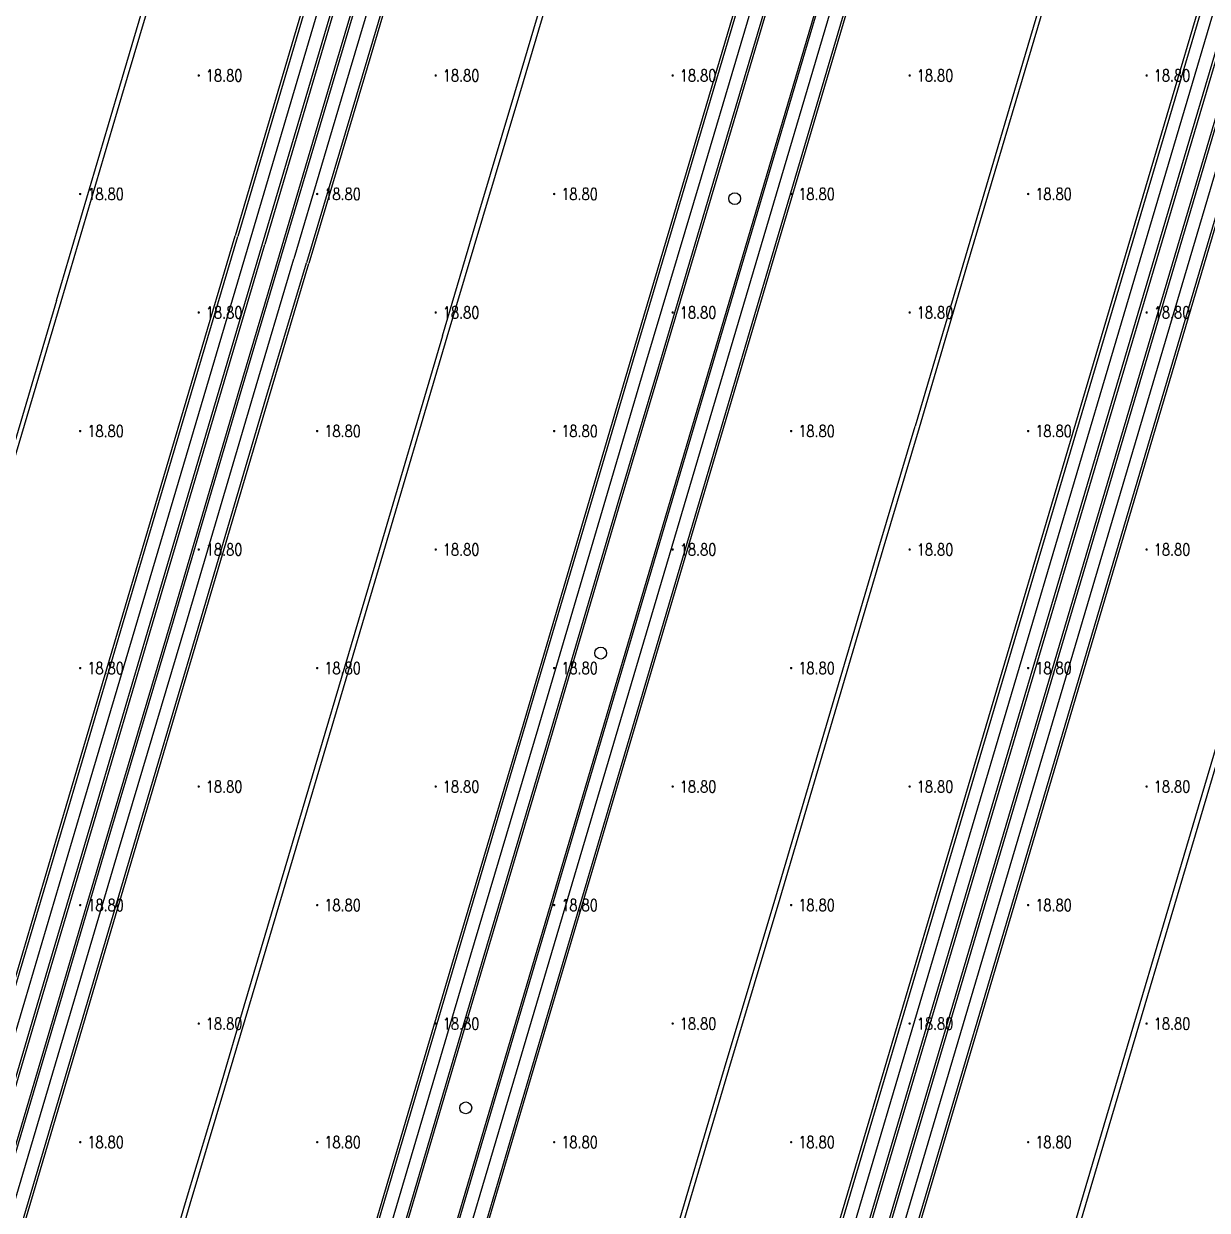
# Model space of a CAD drawing. Extents: x 404846 to 408477, y 3390929 to 3392894.
# Drawn here: x 406916.6 to 407016.5, y 3391718.6 to 3391818.7 of the extents above; entities that cross this region are included whole.
import ezdxf
from ezdxf.enums import TextEntityAlignment as Align

# ---------------------------------------------------------------- set-up
doc = ezdxf.new("R2010")
doc.units = 0
doc.header["$LTSCALE"] = 0.5
doc.layers.get('0').update_dxf_attribs({"linetype": 'CONTINUOUS'})
for name, color, linetype in [('3221', 6, 'CONTINUOUS'), ('GCD', 1, 'CONTINUOUS'), ('GXYZ', 2, 'CONTINUOUS'), ('SXSS', 5, 'CONTINUOUS'), ('ZBTZ', 3, 'CONTINUOUS')]:
    doc.layers.add(name, color=color, linetype=linetype)
doc.styles.add('HZ', font='rs.shx', dxfattribs={"width": 0.8, "bigfont": 'hztxt.shx'})
doc.linetypes.add('1161', pattern='A,0,[149,AAA.SHX,S=0.15,R=0,X=0,Y=0],-1.6', length=1.6)

# ---------------------------------------------------------------- blocks, each defined once
blk = doc.blocks.new('GC200')
at = {"linetype": 'Continuous', "const_width": 0.2, "flags": 128}
blk.add_lwpolyline([(-0.1, 0, 1), (0.1, 0, 1)], format="xyb", close=True, dxfattribs=at)
blk = doc.blocks.new('gc188')
blk.add_circle((0, 0), 1)

msp = doc.modelspace()

# ---------------------------------------------------------------- linework, layer by layer
at = {"layer": '3221', "color": 6}
for points in [[(406935.699, 3391800.484, 18.723), (406947.332, 3391839.797, 18.561), (406951.864, 3391854.938, 18.616), (406955.638, 3391867.675, 18.728), (406959.67, 3391881.284, 18.793), (406965.208, 3391899.914, 18.836), (406969.778, 3391915.381, 18.83), (406940.049, 3391924.165, 18.83), (406935.486, 3391908.723, 18.836), (406929.951, 3391890.105, 18.793), (406925.915, 3391876.482, 18.728), (406922.153, 3391863.786, 18.616), (406917.62, 3391848.64, 18.561), (406905.976, 3391809.292, 18.723)], [(406969.1, 3391790.104, 18.783), (406973.78, 3391805.818, 18.746), (406980.038, 3391826.9, 18.746), (406986.922, 3391850.073, 18.746), (406993.341, 3391871.796, 18.704), (406998.649, 3391889.604, 18.786), (407003.313, 3391905.444, 18.645), (406973.576, 3391914.201, 18.645), (406968.926, 3391898.41, 18.786), (406963.622, 3391880.615, 18.704), (406957.199, 3391858.88, 18.746), (406950.32, 3391835.725, 18.746), (406944.066, 3391814.653, 18.746), (406939.373, 3391798.897, 18.783)], [(407039.262, 3391894.784, 18.829), (407037.597, 3391889.163, 18.883), (407033.781, 3391876.277, 18.752), (407027.539, 3391855.229, 18.79), (407022.83, 3391839.298, 18.737), (407018.038, 3391823.318, 18.686), (406987.124, 3391718.945, 18.735), (406951.218, 3391597.72, 19.131), (406919.586, 3391491.035, 18.77)], [(406988.316, 3391832.128, 18.686), (406921.497, 3391606.533, 18.839), (406889.865, 3391499.848, 18.907)], [(406885.552, 3391631.213, 19.036), (406888.919, 3391642.665, 18.845), (406894.157, 3391660.3, 18.719), (406901.008, 3391683.438, 18.713), (406907.056, 3391703.86, 18.944), (406911.68, 3391719.423, 18.969), (406916.674, 3391736.263, 19.02), (406921.446, 3391752.367, 18.862), (406925.991, 3391767.727, 18.728), (406935.699, 3391800.484, 18.723)], [(406889.724, 3391631.245, 18.851), (406894.783, 3391648.386, 18.676), (406902.84, 3391675.58, 18.639), (406910.446, 3391701.231, 18.841), (406915.932, 3391719.682, 18.907), (406920.547, 3391735.263, 18.923), (406924.603, 3391748.983, 18.819), (406930.272, 3391768.067, 18.734), (406935.986, 3391787.443, 18.732), (406939.373, 3391798.897, 18.783)], [(406919.456, 3391622.47, 18.851), (406924.511, 3391639.595, 18.676), (406932.562, 3391666.771, 18.639), (406940.164, 3391692.408, 18.841), (406945.651, 3391710.863, 18.907), (406950.272, 3391726.466, 18.923), (406954.325, 3391740.174, 18.819), (406959.998, 3391759.27, 18.734), (406965.716, 3391778.663, 18.732), (406969.1, 3391790.104, 18.783)]]:
    msp.add_polyline3d(points, dxfattribs=at)
msp.add_polyline3d([(407043.117, 3391893.798, 18.887), (407018.585, 3391811.028, 18.727), (406988.042, 3391707.954, 18.781), (406975.302, 3391665.111, 18.745), (406923.401, 3391489.904, 18.729), (406953.125, 3391481.099, 18.729), (407005.022, 3391656.295, 18.745), (407017.76, 3391699.132, 18.781), (407048.307, 3391802.219, 18.727), (407072.839, 3391884.989, 18.887)], close=True, dxfattribs=at)
at = {"layer": 'SXSS', "linetype": 'Continuous', "flags": 128}
for points, elevation in [([(406919.356, 3391795.403), (406924.474, 3391812.722), (406927.976, 3391824.53), (406931.499, 3391836.388), (406934.442, 3391846.379), (406937.085, 3391855.28), (406939.481, 3391863.332), (406942.558, 3391873.735), (406945.186, 3391882.627), (406945.567, 3391882.515), (406942.939, 3391873.622), (406939.862, 3391863.219), (406937.466, 3391855.167), (406934.824, 3391846.267), (406931.88, 3391836.275), (406928.358, 3391824.417), (406924.855, 3391812.609), (406919.727, 3391795.293)], 18.68), ([(406951.926, 3391792.404), (406954.92, 3391802.484), (406958.032, 3391812.909), (406962.626, 3391828.383), (406969.007, 3391850.028), (406974.559, 3391868.799), (406975.936, 3391873.431), (406976.327, 3391873.315), (406974.95, 3391868.683), (406969.398, 3391849.912), (406963.017, 3391828.267), (406958.423, 3391812.792), (406955.311, 3391802.367), (406952.307, 3391792.291)], 18.745), ([(406992.183, 3391784.686), (406996.197, 3391798.277), (407000.347, 3391812.258), (407004.763, 3391827.173), (407008.984, 3391841.402), (407012.49, 3391853.267), (407015.028, 3391861.896), (407014.667, 3391862.002), (407012.129, 3391853.373), (407008.624, 3391841.509), (407004.403, 3391827.279), (406999.986, 3391812.365), (406995.837, 3391798.384), (406991.817, 3391784.795)], 18.759), ([(406919.356, 3391795.403), (406914.384, 3391778.601), (406909.2, 3391761.192), (406905.026, 3391747.085), (406900.525, 3391731.885), (406895.836, 3391716.085), (406891.429, 3391701.185), (406887.047, 3391686.503), (406882.651, 3391671.553), (406877.341, 3391653.676), (406871.768, 3391634.814), (406869.351, 3391626.63), (406863.858, 3391608.087), (406858.514, 3391590.039), (406852.781, 3391570.688), (406848.193, 3391555.271), (406848.586, 3391555.154), (406853.174, 3391570.571), (406858.907, 3391589.923), (406864.251, 3391607.971), (406869.744, 3391626.514), (406872.161, 3391634.698)], 18.54), ([(406919.727, 3391795.293), (406914.756, 3391778.491), (406909.571, 3391761.082), (406905.398, 3391746.975), (406900.896, 3391731.775), (406896.207, 3391715.975), (406891.8, 3391701.074), (406887.418, 3391686.393), (406883.022, 3391671.443), (406877.712, 3391653.566)], 18.675), ([(406951.926, 3391792.404), (406946.21, 3391773.073), (406938.942, 3391748.533), (406935.169, 3391735.86), (406933.156, 3391729.056), (406930.225, 3391719.253), (406926.719, 3391707.315), (406923.22, 3391695.513), (406920.226, 3391685.565), (406916.538, 3391673.099), (406910.937, 3391654.169), (406907.412, 3391642.265), (406904.147, 3391631.09)], 18.605), ([(406952.307, 3391792.291), (406946.591, 3391772.96), (406939.323, 3391748.42), (406935.549, 3391735.747), (406933.537, 3391728.943), (406930.606, 3391719.14), (406927.1, 3391707.203), (406923.6, 3391695.4), (406920.607, 3391685.451), (406916.919, 3391672.987), (406911.317, 3391654.056), (406907.793, 3391642.153), (406904.512, 3391630.982)], 18.605), ([(406956.018, 3391664.077), (406961.383, 3391682.125), (406966.31, 3391698.734), (406970.455, 3391712.747), (406975.741, 3391730.609), (406980.051, 3391745.075), (406988.764, 3391774.52), (406991.817, 3391784.795)], 18.74), ([(406956.383, 3391663.968), (406961.748, 3391682.016), (406966.675, 3391698.626), (406970.82, 3391712.639), (406976.106, 3391730.5), (406980.416, 3391744.967), (406989.129, 3391774.412), (406992.183, 3391784.686)], 18.74)]:
    msp.add_lwpolyline(points, dxfattribs=dict(at, elevation=elevation))
at = {"layer": 'SXSS', "linetype": 'Continuous', "elevation": 18.759, "flags": 128}
msp.add_lwpolyline([(407045.851, 3391852.784), (406993.447, 3391676.146), (406978.956, 3391627.236), (406948.764, 3391525.465), (406948.381, 3391525.579), (406978.573, 3391627.35), (406993.064, 3391676.26), (407045.468, 3391852.897), (407045.851, 3391852.784)], close=True, dxfattribs=at)
at = {"layer": 'ZBTZ', "linetype": '1161', "flags": 128}
for points, elevation in [([(406938.164, 3391799.257), (406942.856, 3391815.013), (406949.11, 3391836.084), (406955.989, 3391859.238), (406962.412, 3391880.975), (406967.716, 3391898.768), (406972.897, 3391916.491), (406971.556, 3391916.863), (406966.431, 3391899.552), (406960.892, 3391880.922), (406956.86, 3391867.313), (406953.086, 3391854.575), (406948.554, 3391839.434), (406936.949, 3391800.114)], 18.746), ([(406936.753, 3391800.172), (406948.375, 3391839.487), (406952.907, 3391854.628), (406956.681, 3391867.366), (406960.713, 3391880.975), (406966.251, 3391899.605), (406970.737, 3391914.787), (406968.642, 3391915.406), (406964.157, 3391900.226), (406958.618, 3391881.596), (406954.586, 3391867.987), (406950.813, 3391855.251), (406946.281, 3391840.11), (406934.648, 3391800.796)], 18.727), ([(406938.355, 3391799.2), (406943.047, 3391814.956), (406949.301, 3391836.027), (406956.18, 3391859.182), (406962.603, 3391880.918), (406967.907, 3391898.712), (406972.493, 3391914.286), (406974.608, 3391913.664), (406970.02, 3391898.086), (406964.716, 3391880.291), (406958.294, 3391858.555), (406951.415, 3391835.4), (406945.16, 3391814.328), (406940.467, 3391798.571)], 18.737), ([(407038.162, 3391894.843), (407036.57, 3391889.467), (407032.753, 3391876.581), (407026.55, 3391855.521), (407021.842, 3391839.592), (407017.051, 3391823.614), (406986.117, 3391719.243), (406950.212, 3391598.018), (406918.664, 3391491.622)], 18.813), ([(407040.255, 3391894.223), (407038.662, 3391888.848), (407034.846, 3391875.961), (407028.625, 3391854.907), (407023.916, 3391838.975), (407019.123, 3391822.992), (406987.545, 3391716.466), (406952.281, 3391597.405), (406920.733, 3391491.009)], 18.818), ([(406922.471, 3391490.507), (406974.282, 3391665.413), (406987.023, 3391708.257), (407017.566, 3391811.33), (407041.971, 3391893.674)], 18.773), ([(406924.539, 3391489.894), (406976.35, 3391664.8), (406989.09, 3391707.643), (407019.634, 3391810.717), (407044.072, 3391893.051)], 18.773), ([(406968.053, 3391790.413), (406972.723, 3391806.133), (406978.98, 3391827.214), (406985.865, 3391850.387), (406992.283, 3391872.109), (406997.607, 3391889.911)], 18.752), ([(406970.196, 3391789.812), (406974.835, 3391805.505), (406981.093, 3391826.587), (406987.977, 3391849.761), (406994.396, 3391871.482), (406999.698, 3391889.295)], 18.752), ([(406970.351, 3391789.801), (406975.02, 3391805.45), (406981.277, 3391826.532), (406988.162, 3391849.706), (406994.58, 3391871.428), (406999.893, 3391889.238)], 18.752), ([(406957.64, 3391879.053), (406954.359, 3391868.054), (406950.586, 3391855.319), (406946.054, 3391840.178), (406934.439, 3391800.858)], 18.681), ([(406964.007, 3391877.183), (406958.486, 3391858.498), (406951.607, 3391835.343), (406945.352, 3391814.271), (406940.659, 3391798.514)], 18.746), ([(406967.865, 3391790.469), (406972.521, 3391806.193), (406978.778, 3391827.275), (406985.662, 3391850.447), (406991.187, 3391869.149)], 18.746), ([(407027.16, 3391858.487), (407026.304, 3391855.594), (407021.596, 3391839.666), (407016.805, 3391823.688), (406985.897, 3391719.308), (406949.991, 3391598.084), (406918.359, 3391491.399)], 18.805), ([(406924.659, 3391489.531), (406976.559, 3391664.738), (406989.299, 3391707.581), (407019.843, 3391810.655), (407033.458, 3391856.594)], 18.759), ([(406987.126, 3391832.465), (406920.288, 3391606.891), (406888.655, 3391500.207)], 18.811), ([(406987.269, 3391832.422), (406920.443, 3391606.845), (406888.889, 3391500.426), (406891.084, 3391499.777), (406922.638, 3391606.195), (406989.402, 3391831.802)], 18.766), ([(406891.236, 3391499.818), (406922.766, 3391606.157), (406989.598, 3391831.743)], 18.776), ([(406884.327, 3391631.577), (406887.659, 3391643.038), (406892.897, 3391660.674), (406899.748, 3391683.811), (406905.796, 3391704.234), (406910.42, 3391719.797), (406915.414, 3391736.636), (406920.186, 3391752.74), (406924.731, 3391768.1), (406934.439, 3391800.858)], 18.856), ([(406884.496, 3391631.527), (406887.868, 3391642.976), (406893.106, 3391660.612), (406899.957, 3391683.749), (406906.005, 3391704.171), (406910.63, 3391719.734), (406915.623, 3391736.574), (406920.396, 3391752.678), (406924.941, 3391768.038), (406934.648, 3391800.796)], 18.856), ([(406886.636, 3391630.891), (406889.974, 3391642.354), (406895.211, 3391659.987), (406902.062, 3391683.126), (406908.11, 3391703.547), (406912.735, 3391719.11), (406917.728, 3391735.95), (406922.501, 3391752.055), (406927.046, 3391767.415), (406936.753, 3391800.172)], 18.856), ([(406886.818, 3391630.837), (406890.17, 3391642.296), (406895.407, 3391659.929), (406902.258, 3391683.068), (406908.306, 3391703.489), (406912.93, 3391719.052), (406917.924, 3391735.892), (406922.697, 3391751.997), (406927.242, 3391767.357), (406936.949, 3391800.114)], 18.856), ([(406888.52, 3391631.633), (406893.572, 3391648.744), (406901.629, 3391675.939), (406909.235, 3391701.591), (406914.721, 3391720.041), (406919.335, 3391735.622), (406923.392, 3391749.342), (406929.061, 3391768.426), (406934.774, 3391787.801), (406938.164, 3391799.257)], 18.791), ([(406888.69, 3391631.582), (406893.741, 3391648.694), (406901.798, 3391675.889), (406909.404, 3391701.541), (406914.89, 3391719.991), (406919.504, 3391735.572), (406923.561, 3391749.292), (406929.23, 3391768.376), (406934.943, 3391787.751), (406938.355, 3391799.2)], 18.791), ([(406890.793, 3391630.96), (406895.834, 3391648.075), (406903.89, 3391675.269), (406911.496, 3391700.92), (406916.982, 3391719.37), (406921.597, 3391734.952), (406925.653, 3391748.672), (406931.323, 3391767.756), (406937.036, 3391787.133), (406940.467, 3391798.571)], 18.791), ([(406891.002, 3391630.898), (406896.033, 3391648.016), (406904.09, 3391675.21), (406911.695, 3391700.86), (406917.181, 3391719.311), (406921.796, 3391734.893), (406925.853, 3391748.612), (406931.522, 3391767.697), (406937.236, 3391787.074), (406940.659, 3391798.514)], 18.791), ([(406918.242, 3391622.885), (406923.275, 3391639.961), (406931.327, 3391667.137), (406938.929, 3391692.774), (406944.416, 3391711.229), (406949.037, 3391726.832), (406953.09, 3391740.54), (406958.762, 3391759.636), (406964.48, 3391779.028), (406967.865, 3391790.469)], 18.787), ([(406884.872, 3391501.313), (406892.887, 3391528.315), (406900.617, 3391554.351), (406920.685, 3391622.106), (406925.717, 3391639.238), (406933.768, 3391666.414), (406941.37, 3391692.05), (406946.857, 3391710.505), (406951.479, 3391726.109), (406955.531, 3391739.817), (406961.204, 3391758.913), (406966.923, 3391778.307), (406970.351, 3391789.801)], 18.828), ([(406918.373, 3391622.777), (406923.464, 3391639.905), (406931.516, 3391667.081), (406939.117, 3391692.718), (406944.604, 3391711.173), (406949.226, 3391726.776), (406953.279, 3391740.484), (406958.951, 3391759.58), (406964.669, 3391778.973), (406968.053, 3391790.413)], 18.788), ([(406920.505, 3391622.159), (406925.552, 3391639.287), (406933.603, 3391666.463), (406941.204, 3391692.099), (406946.691, 3391710.554), (406951.313, 3391726.158), (406955.366, 3391739.866), (406961.039, 3391758.962), (406966.757, 3391778.356), (406970.196, 3391789.812)], 18.791)]:
    msp.add_lwpolyline(points, dxfattribs=dict(at, elevation=elevation))
at = {"layer": 'ZBTZ', "linetype": '1161', "elevation": 18.785, "flags": 128}
msp.add_lwpolyline([(406921.635, 3391488.405), (406922.173, 3391490.268), (406974.073, 3391665.475), (406986.814, 3391708.319), (407017.357, 3391811.392), (407042.397, 3391895.897), (407041.06, 3391896.292), (407038.89, 3391888.78), (407035.041, 3391875.906), (407028.839, 3391854.844), (407024.13, 3391838.911), (407019.337, 3391822.928), (406987.744, 3391716.408), (406952.479, 3391597.346), (406920.846, 3391490.662), (406920.301, 3391488.795), (406921.635, 3391488.405)], close=True, dxfattribs=at)

# ---------------------------------------------------------------- block references
at = {"layer": 'GCD', "linetype": 'Continuous'}
ref = msp.add_blockref('GC200', (406931.358, 3391814.379, 18.8), dxfattribs=dict(at, xscale=0.5, yscale=0.5, zscale=0.5))
ref.add_attrib('height', '18.80', dxfattribs={"linetype": 'Continuous', "height": 1, "style": 'HZ', "width": 0.8}).set_placement((406931.958, 3391814.379, 18.8), align=Align.MIDDLE_LEFT)
ref = msp.add_blockref('GC200', (406951.358, 3391814.379, 18.8), dxfattribs=dict(at, xscale=0.5, yscale=0.5, zscale=0.5))
ref.add_attrib('height', '18.80', dxfattribs={"linetype": 'Continuous', "height": 1, "style": 'HZ', "width": 0.8}).set_placement((406951.958, 3391814.379, 18.8), align=Align.MIDDLE_LEFT)
ref = msp.add_blockref('GC200', (406971.358, 3391814.379, 18.8), dxfattribs=dict(at, xscale=0.5, yscale=0.5, zscale=0.5))
ref.add_attrib('height', '18.80', dxfattribs={"linetype": 'Continuous', "height": 1, "style": 'HZ', "width": 0.8}).set_placement((406971.958, 3391814.379, 18.8), align=Align.MIDDLE_LEFT)
ref = msp.add_blockref('GC200', (406991.358, 3391814.379, 18.8), dxfattribs=dict(at, xscale=0.5, yscale=0.5, zscale=0.5))
ref.add_attrib('height', '18.80', dxfattribs={"linetype": 'Continuous', "height": 1, "style": 'HZ', "width": 0.8}).set_placement((406991.958, 3391814.379, 18.8), align=Align.MIDDLE_LEFT)
ref = msp.add_blockref('GC200', (407011.358, 3391814.379, 18.8), dxfattribs=dict(at, xscale=0.5, yscale=0.5, zscale=0.5))
ref.add_attrib('height', '18.80', dxfattribs={"linetype": 'Continuous', "height": 1, "style": 'HZ', "width": 0.8}).set_placement((407011.958, 3391814.379, 18.8), align=Align.MIDDLE_LEFT)
ref = msp.add_blockref('GC200', (406921.358, 3391804.379, 18.8), dxfattribs=dict(at, xscale=0.5, yscale=0.5, zscale=0.5))
ref.add_attrib('height', '18.80', dxfattribs={"linetype": 'Continuous', "height": 1, "style": 'HZ', "width": 0.8}).set_placement((406921.958, 3391804.379, 18.8), align=Align.MIDDLE_LEFT)
ref = msp.add_blockref('GC200', (406941.358, 3391804.379, 18.8), dxfattribs=dict(at, xscale=0.5, yscale=0.5, zscale=0.5))
ref.add_attrib('height', '18.80', dxfattribs={"linetype": 'Continuous', "height": 1, "style": 'HZ', "width": 0.8}).set_placement((406941.958, 3391804.379, 18.8), align=Align.MIDDLE_LEFT)
ref = msp.add_blockref('GC200', (406961.358, 3391804.379, 18.8), dxfattribs=dict(at, xscale=0.5, yscale=0.5, zscale=0.5))
ref.add_attrib('height', '18.80', dxfattribs={"linetype": 'Continuous', "height": 1, "style": 'HZ', "width": 0.8}).set_placement((406961.958, 3391804.379, 18.8), align=Align.MIDDLE_LEFT)
ref = msp.add_blockref('GC200', (406981.358, 3391804.379, 18.8), dxfattribs=dict(at, xscale=0.5, yscale=0.5, zscale=0.5))
ref.add_attrib('height', '18.80', dxfattribs={"linetype": 'Continuous', "height": 1, "style": 'HZ', "width": 0.8}).set_placement((406981.958, 3391804.379, 18.8), align=Align.MIDDLE_LEFT)
ref = msp.add_blockref('GC200', (407001.358, 3391804.379, 18.8), dxfattribs=dict(at, xscale=0.5, yscale=0.5, zscale=0.5))
ref.add_attrib('height', '18.80', dxfattribs={"linetype": 'Continuous', "height": 1, "style": 'HZ', "width": 0.8}).set_placement((407001.958, 3391804.379, 18.8), align=Align.MIDDLE_LEFT)
ref = msp.add_blockref('GC200', (406931.358, 3391794.379, 18.8), dxfattribs=dict(at, xscale=0.5, yscale=0.5, zscale=0.5))
ref.add_attrib('height', '18.80', dxfattribs={"linetype": 'Continuous', "height": 1, "style": 'HZ', "width": 0.8}).set_placement((406931.958, 3391794.379, 18.8), align=Align.MIDDLE_LEFT)
ref = msp.add_blockref('GC200', (406951.358, 3391794.379, 18.8), dxfattribs=dict(at, xscale=0.5, yscale=0.5, zscale=0.5))
ref.add_attrib('height', '18.80', dxfattribs={"linetype": 'Continuous', "height": 1, "style": 'HZ', "width": 0.8}).set_placement((406951.958, 3391794.379, 18.8), align=Align.MIDDLE_LEFT)
ref = msp.add_blockref('GC200', (406971.358, 3391794.379, 18.8), dxfattribs=dict(at, xscale=0.5, yscale=0.5, zscale=0.5))
ref.add_attrib('height', '18.80', dxfattribs={"linetype": 'Continuous', "height": 1, "style": 'HZ', "width": 0.8}).set_placement((406971.958, 3391794.379, 18.8), align=Align.MIDDLE_LEFT)
ref = msp.add_blockref('GC200', (406991.358, 3391794.379, 18.8), dxfattribs=dict(at, xscale=0.5, yscale=0.5, zscale=0.5))
ref.add_attrib('height', '18.80', dxfattribs={"linetype": 'Continuous', "height": 1, "style": 'HZ', "width": 0.8}).set_placement((406991.958, 3391794.379, 18.8), align=Align.MIDDLE_LEFT)
ref = msp.add_blockref('GC200', (407011.358, 3391794.379, 18.8), dxfattribs=dict(at, xscale=0.5, yscale=0.5, zscale=0.5))
ref.add_attrib('height', '18.80', dxfattribs={"linetype": 'Continuous', "height": 1, "style": 'HZ', "width": 0.8}).set_placement((407011.958, 3391794.379, 18.8), align=Align.MIDDLE_LEFT)
ref = msp.add_blockref('GC200', (406921.358, 3391784.379, 18.8), dxfattribs=dict(at, xscale=0.5, yscale=0.5, zscale=0.5))
ref.add_attrib('height', '18.80', dxfattribs={"linetype": 'Continuous', "height": 1, "style": 'HZ', "width": 0.8}).set_placement((406921.958, 3391784.379, 18.8), align=Align.MIDDLE_LEFT)
ref = msp.add_blockref('GC200', (406941.358, 3391784.379, 18.8), dxfattribs=dict(at, xscale=0.5, yscale=0.5, zscale=0.5))
ref.add_attrib('height', '18.80', dxfattribs={"linetype": 'Continuous', "height": 1, "style": 'HZ', "width": 0.8}).set_placement((406941.958, 3391784.379, 18.8), align=Align.MIDDLE_LEFT)
ref = msp.add_blockref('GC200', (406961.358, 3391784.379, 18.8), dxfattribs=dict(at, xscale=0.5, yscale=0.5, zscale=0.5))
ref.add_attrib('height', '18.80', dxfattribs={"linetype": 'Continuous', "height": 1, "style": 'HZ', "width": 0.8}).set_placement((406961.958, 3391784.379, 18.8), align=Align.MIDDLE_LEFT)
ref = msp.add_blockref('GC200', (406981.358, 3391784.379, 18.8), dxfattribs=dict(at, xscale=0.5, yscale=0.5, zscale=0.5))
ref.add_attrib('height', '18.80', dxfattribs={"linetype": 'Continuous', "height": 1, "style": 'HZ', "width": 0.8}).set_placement((406981.958, 3391784.379, 18.8), align=Align.MIDDLE_LEFT)
ref = msp.add_blockref('GC200', (407001.358, 3391784.379, 18.8), dxfattribs=dict(at, xscale=0.5, yscale=0.5, zscale=0.5))
ref.add_attrib('height', '18.80', dxfattribs={"linetype": 'Continuous', "height": 1, "style": 'HZ', "width": 0.8}).set_placement((407001.958, 3391784.379, 18.8), align=Align.MIDDLE_LEFT)
ref = msp.add_blockref('GC200', (406931.358, 3391774.379, 18.8), dxfattribs=dict(at, xscale=0.5, yscale=0.5, zscale=0.5))
ref.add_attrib('height', '18.80', dxfattribs={"linetype": 'Continuous', "height": 1, "style": 'HZ', "width": 0.8}).set_placement((406931.958, 3391774.379, 18.8), align=Align.MIDDLE_LEFT)
ref = msp.add_blockref('GC200', (406951.358, 3391774.379, 18.8), dxfattribs=dict(at, xscale=0.5, yscale=0.5, zscale=0.5))
ref.add_attrib('height', '18.80', dxfattribs={"linetype": 'Continuous', "height": 1, "style": 'HZ', "width": 0.8}).set_placement((406951.958, 3391774.379, 18.8), align=Align.MIDDLE_LEFT)
ref = msp.add_blockref('GC200', (406971.358, 3391774.379, 18.8), dxfattribs=dict(at, xscale=0.5, yscale=0.5, zscale=0.5))
ref.add_attrib('height', '18.80', dxfattribs={"linetype": 'Continuous', "height": 1, "style": 'HZ', "width": 0.8}).set_placement((406971.958, 3391774.379, 18.8), align=Align.MIDDLE_LEFT)
ref = msp.add_blockref('GC200', (406991.358, 3391774.379, 18.8), dxfattribs=dict(at, xscale=0.5, yscale=0.5, zscale=0.5))
ref.add_attrib('height', '18.80', dxfattribs={"linetype": 'Continuous', "height": 1, "style": 'HZ', "width": 0.8}).set_placement((406991.958, 3391774.379, 18.8), align=Align.MIDDLE_LEFT)
ref = msp.add_blockref('GC200', (407011.358, 3391774.379, 18.8), dxfattribs=dict(at, xscale=0.5, yscale=0.5, zscale=0.5))
ref.add_attrib('height', '18.80', dxfattribs={"linetype": 'Continuous', "height": 1, "style": 'HZ', "width": 0.8}).set_placement((407011.958, 3391774.379, 18.8), align=Align.MIDDLE_LEFT)
ref = msp.add_blockref('GC200', (406921.358, 3391764.379, 18.8), dxfattribs=dict(at, xscale=0.5, yscale=0.5, zscale=0.5))
ref.add_attrib('height', '18.80', dxfattribs={"linetype": 'Continuous', "height": 1, "style": 'HZ', "width": 0.8}).set_placement((406921.958, 3391764.379, 18.8), align=Align.MIDDLE_LEFT)
ref = msp.add_blockref('GC200', (406941.358, 3391764.379, 18.8), dxfattribs=dict(at, xscale=0.5, yscale=0.5, zscale=0.5))
ref.add_attrib('height', '18.80', dxfattribs={"linetype": 'Continuous', "height": 1, "style": 'HZ', "width": 0.8}).set_placement((406941.958, 3391764.379, 18.8), align=Align.MIDDLE_LEFT)
ref = msp.add_blockref('GC200', (406961.358, 3391764.379, 18.8), dxfattribs=dict(at, xscale=0.5, yscale=0.5, zscale=0.5))
ref.add_attrib('height', '18.80', dxfattribs={"linetype": 'Continuous', "height": 1, "style": 'HZ', "width": 0.8}).set_placement((406961.958, 3391764.379, 18.8), align=Align.MIDDLE_LEFT)
ref = msp.add_blockref('GC200', (406981.358, 3391764.379, 18.8), dxfattribs=dict(at, xscale=0.5, yscale=0.5, zscale=0.5))
ref.add_attrib('height', '18.80', dxfattribs={"linetype": 'Continuous', "height": 1, "style": 'HZ', "width": 0.8}).set_placement((406981.958, 3391764.379, 18.8), align=Align.MIDDLE_LEFT)
ref = msp.add_blockref('GC200', (407001.358, 3391764.379, 18.8), dxfattribs=dict(at, xscale=0.5, yscale=0.5, zscale=0.5))
ref.add_attrib('height', '18.80', dxfattribs={"linetype": 'Continuous', "height": 1, "style": 'HZ', "width": 0.8}).set_placement((407001.958, 3391764.379, 18.8), align=Align.MIDDLE_LEFT)
ref = msp.add_blockref('GC200', (406931.358, 3391754.379, 18.8), dxfattribs=dict(at, xscale=0.5, yscale=0.5, zscale=0.5))
ref.add_attrib('height', '18.80', dxfattribs={"linetype": 'Continuous', "height": 1, "style": 'HZ', "width": 0.8}).set_placement((406931.958, 3391754.379, 18.8), align=Align.MIDDLE_LEFT)
ref = msp.add_blockref('GC200', (406951.358, 3391754.379, 18.8), dxfattribs=dict(at, xscale=0.5, yscale=0.5, zscale=0.5))
ref.add_attrib('height', '18.80', dxfattribs={"linetype": 'Continuous', "height": 1, "style": 'HZ', "width": 0.8}).set_placement((406951.958, 3391754.379, 18.8), align=Align.MIDDLE_LEFT)
ref = msp.add_blockref('GC200', (406971.358, 3391754.379, 18.8), dxfattribs=dict(at, xscale=0.5, yscale=0.5, zscale=0.5))
ref.add_attrib('height', '18.80', dxfattribs={"linetype": 'Continuous', "height": 1, "style": 'HZ', "width": 0.8}).set_placement((406971.958, 3391754.379, 18.8), align=Align.MIDDLE_LEFT)
ref = msp.add_blockref('GC200', (406991.358, 3391754.379, 18.8), dxfattribs=dict(at, xscale=0.5, yscale=0.5, zscale=0.5))
ref.add_attrib('height', '18.80', dxfattribs={"linetype": 'Continuous', "height": 1, "style": 'HZ', "width": 0.8}).set_placement((406991.958, 3391754.379, 18.8), align=Align.MIDDLE_LEFT)
ref = msp.add_blockref('GC200', (407011.358, 3391754.379, 18.8), dxfattribs=dict(at, xscale=0.5, yscale=0.5, zscale=0.5))
ref.add_attrib('height', '18.80', dxfattribs={"linetype": 'Continuous', "height": 1, "style": 'HZ', "width": 0.8}).set_placement((407011.958, 3391754.379, 18.8), align=Align.MIDDLE_LEFT)
ref = msp.add_blockref('GC200', (406921.358, 3391744.379, 18.8), dxfattribs=dict(at, xscale=0.5, yscale=0.5, zscale=0.5))
ref.add_attrib('height', '18.80', dxfattribs={"linetype": 'Continuous', "height": 1, "style": 'HZ', "width": 0.8}).set_placement((406921.958, 3391744.379, 18.8), align=Align.MIDDLE_LEFT)
ref = msp.add_blockref('GC200', (406941.358, 3391744.379, 18.8), dxfattribs=dict(at, xscale=0.5, yscale=0.5, zscale=0.5))
ref.add_attrib('height', '18.80', dxfattribs={"linetype": 'Continuous', "height": 1, "style": 'HZ', "width": 0.8}).set_placement((406941.958, 3391744.379, 18.8), align=Align.MIDDLE_LEFT)
ref = msp.add_blockref('GC200', (406961.358, 3391744.379, 18.8), dxfattribs=dict(at, xscale=0.5, yscale=0.5, zscale=0.5))
ref.add_attrib('height', '18.80', dxfattribs={"linetype": 'Continuous', "height": 1, "style": 'HZ', "width": 0.8}).set_placement((406961.958, 3391744.379, 18.8), align=Align.MIDDLE_LEFT)
ref = msp.add_blockref('GC200', (406981.358, 3391744.379, 18.8), dxfattribs=dict(at, xscale=0.5, yscale=0.5, zscale=0.5))
ref.add_attrib('height', '18.80', dxfattribs={"linetype": 'Continuous', "height": 1, "style": 'HZ', "width": 0.8}).set_placement((406981.958, 3391744.379, 18.8), align=Align.MIDDLE_LEFT)
ref = msp.add_blockref('GC200', (407001.358, 3391744.379, 18.8), dxfattribs=dict(at, xscale=0.5, yscale=0.5, zscale=0.5))
ref.add_attrib('height', '18.80', dxfattribs={"linetype": 'Continuous', "height": 1, "style": 'HZ', "width": 0.8}).set_placement((407001.958, 3391744.379, 18.8), align=Align.MIDDLE_LEFT)
ref = msp.add_blockref('GC200', (406931.358, 3391734.379, 18.8), dxfattribs=dict(at, xscale=0.5, yscale=0.5, zscale=0.5))
ref.add_attrib('height', '18.80', dxfattribs={"linetype": 'Continuous', "height": 1, "style": 'HZ', "width": 0.8}).set_placement((406931.958, 3391734.379, 18.8), align=Align.MIDDLE_LEFT)
ref = msp.add_blockref('GC200', (406951.358, 3391734.379, 18.8), dxfattribs=dict(at, xscale=0.5, yscale=0.5, zscale=0.5))
ref.add_attrib('height', '18.80', dxfattribs={"linetype": 'Continuous', "height": 1, "style": 'HZ', "width": 0.8}).set_placement((406951.958, 3391734.379, 18.8), align=Align.MIDDLE_LEFT)
ref = msp.add_blockref('GC200', (406971.358, 3391734.379, 18.8), dxfattribs=dict(at, xscale=0.5, yscale=0.5, zscale=0.5))
ref.add_attrib('height', '18.80', dxfattribs={"linetype": 'Continuous', "height": 1, "style": 'HZ', "width": 0.8}).set_placement((406971.958, 3391734.379, 18.8), align=Align.MIDDLE_LEFT)
ref = msp.add_blockref('GC200', (406991.358, 3391734.379, 18.8), dxfattribs=dict(at, xscale=0.5, yscale=0.5, zscale=0.5))
ref.add_attrib('height', '18.80', dxfattribs={"linetype": 'Continuous', "height": 1, "style": 'HZ', "width": 0.8}).set_placement((406991.958, 3391734.379, 18.8), align=Align.MIDDLE_LEFT)
ref = msp.add_blockref('GC200', (407011.358, 3391734.379, 18.8), dxfattribs=dict(at, xscale=0.5, yscale=0.5, zscale=0.5))
ref.add_attrib('height', '18.80', dxfattribs={"linetype": 'Continuous', "height": 1, "style": 'HZ', "width": 0.8}).set_placement((407011.958, 3391734.379, 18.8), align=Align.MIDDLE_LEFT)
ref = msp.add_blockref('GC200', (406921.358, 3391724.379, 18.8), dxfattribs=dict(at, xscale=0.5, yscale=0.5, zscale=0.5))
ref.add_attrib('height', '18.80', dxfattribs={"linetype": 'Continuous', "height": 1, "style": 'HZ', "width": 0.8}).set_placement((406921.958, 3391724.379, 18.8), align=Align.MIDDLE_LEFT)
ref = msp.add_blockref('GC200', (406941.358, 3391724.379, 18.8), dxfattribs=dict(at, xscale=0.5, yscale=0.5, zscale=0.5))
ref.add_attrib('height', '18.80', dxfattribs={"linetype": 'Continuous', "height": 1, "style": 'HZ', "width": 0.8}).set_placement((406941.958, 3391724.379, 18.8), align=Align.MIDDLE_LEFT)
ref = msp.add_blockref('GC200', (406961.358, 3391724.379, 18.8), dxfattribs=dict(at, xscale=0.5, yscale=0.5, zscale=0.5))
ref.add_attrib('height', '18.80', dxfattribs={"linetype": 'Continuous', "height": 1, "style": 'HZ', "width": 0.8}).set_placement((406961.958, 3391724.379, 18.8), align=Align.MIDDLE_LEFT)
ref = msp.add_blockref('GC200', (406981.358, 3391724.379, 18.8), dxfattribs=dict(at, xscale=0.5, yscale=0.5, zscale=0.5))
ref.add_attrib('height', '18.80', dxfattribs={"linetype": 'Continuous', "height": 1, "style": 'HZ', "width": 0.8}).set_placement((406981.958, 3391724.379, 18.8), align=Align.MIDDLE_LEFT)
ref = msp.add_blockref('GC200', (407001.358, 3391724.379, 18.8), dxfattribs=dict(at, xscale=0.5, yscale=0.5, zscale=0.5))
ref.add_attrib('height', '18.80', dxfattribs={"linetype": 'Continuous', "height": 1, "style": 'HZ', "width": 0.8}).set_placement((407001.958, 3391724.379, 18.8), align=Align.MIDDLE_LEFT)
at = {"layer": 'GXYZ', "linetype": 'Continuous', "xscale": 0.5, "yscale": 0.5}
for p in [(406976.594, 3391803.989, 18.76), (406965.285, 3391765.643, 18.643), (406953.896, 3391727.273, 18.889)]:
    msp.add_blockref('gc188', p, dxfattribs=at)

doc.saveas('drawing.dxf')
